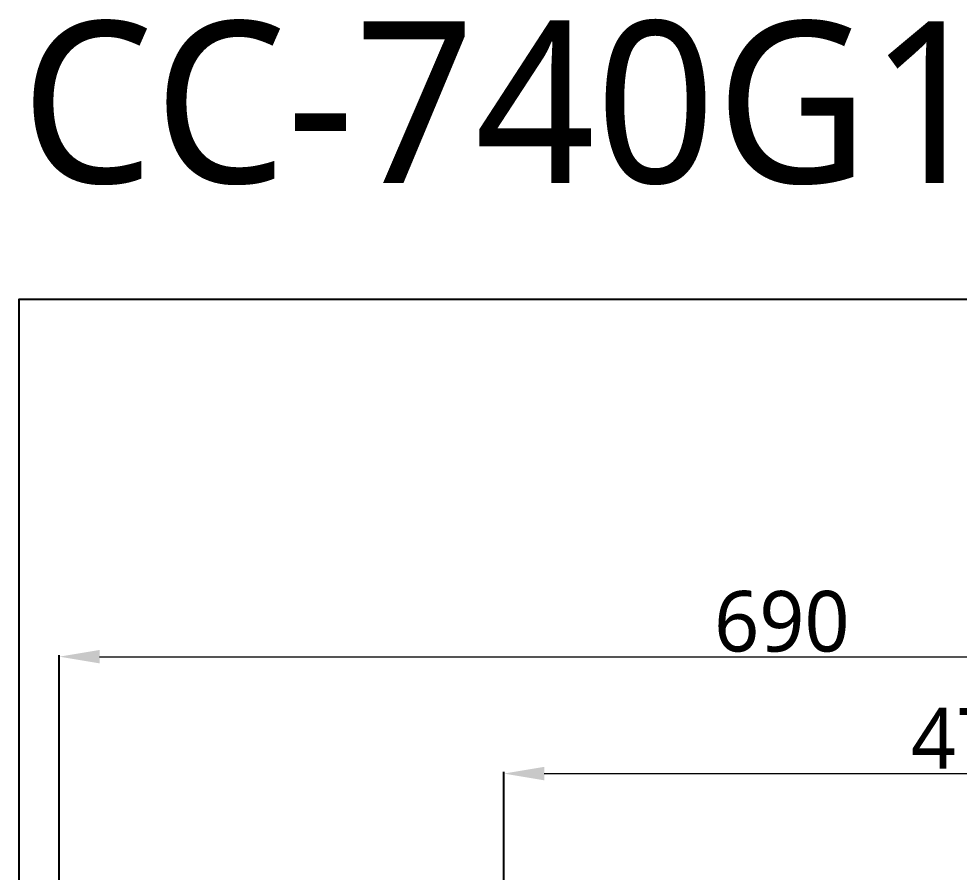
# Model space of a CAD drawing. Extents: x 1738 to 4401, y -320 to 1921.
# Drawn here: x 1970.2 to 2435.6, y 1498.5 to 1921 of the extents above; entities that cross this region are included whole.
import ezdxf

# ---------------------------------------------------------------- set-up
doc = ezdxf.new("R2010")
doc.units = 0
doc.header["$LTSCALE"] = 3
doc.header["$MEASUREMENT"] = 0
doc.layers.get('0').update_dxf_attribs({"linetype": 'CONTINUOUS'})
doc.layers.get('DEFPOINTS').update_dxf_attribs({"linetype": 'CONTINUOUS'})
doc.layers.add('6', color=6, linetype='CONTINUOUS')
doc.styles.add('GHS', font='romans', dxfattribs={"bigfont": 'ghs'})
doc.styles.get("Standard").update_dxf_attribs({"font": 'NanumGothic.ttf'})
doc.dimstyles.get("Standard").update_dxf_attribs({"dimtxt": 0.18, "dimasz": 0.18, "dimexe": 0.18, "dimexo": 0.0625, "dimgap": 0.09, "dimtad": 0, "dimtih": 1, "dimtoh": 1, "dimdec": 4, "dimzin": 0, "dimdsep": 46, "dimtxsty": 'Standard', "dimcen": 0.09, "dimadec": 0, "dimazin": 0, "dimtfac": 1, "dimtdec": 4, "dimtofl": 0, "dimtmove": 0, "dimatfit": 3, "dimfxl": 0, "dimtolj": 1, "dimtzin": 0, "dimarcsym": 0})

# ---------------------------------------------------------------- blocks, each defined once
blk = doc.blocks.new('*D22')
at = {"color": 3, "lineweight": -2}
for p, q in [((1990.15, 1468.21), (1990.15, 1606.01)), ((2680.2, 1288.12), (2680.2, 1606.01))]:
    blk.add_line(p, q, dxfattribs=at)
at = {"color": 3, "linetype": 'Continuous', "lineweight": 0}
blk.add_line((2010.15, 1605.21), (2660.2, 1605.21), dxfattribs=at)
at = {"color": 3}
for points in [[(2010.15, 1608.55), (2010.15, 1601.88), (1990.15, 1605.21)], [(2660.2, 1608.55), (2660.2, 1601.88), (2680.2, 1605.21)]]:
    blk.add_solid(points, dxfattribs=at)
at = {"layer": 'DEFPOINTS', "color": 0}
for p in [(2680.2, 1605.21), (1990.15, 1467.21), (2680.2, 1287.12)]:
    blk.add_point(p, dxfattribs=at)
at = {"color": 2, "insert": (2347.81, 1622.54), "char_height": 30, "attachment_point": 5}
blk.add_mtext('\\A1;690', dxfattribs=at)
blk = doc.blocks.new('*D24')
at = {"color": 3, "lineweight": -2}
for p, q in [((2210.2, 1358.12), (2210.2, 1548.12)), ((2680.2, 1288.12), (2680.2, 1548.12))]:
    blk.add_line(p, q, dxfattribs=at)
at = {"color": 3, "linetype": 'Continuous', "lineweight": 0}
blk.add_line((2230.2, 1547.32), (2660.2, 1547.32), dxfattribs=at)
at = {"color": 3}
for points in [[(2230.2, 1550.65), (2230.2, 1543.99), (2210.2, 1547.32)], [(2660.2, 1550.65), (2660.2, 1543.99), (2680.2, 1547.32)]]:
    blk.add_solid(points, dxfattribs=at)
at = {"layer": 'DEFPOINTS', "color": 0}
for p in [(2680.2, 1547.32), (2210.2, 1357.12), (2680.2, 1287.12)]:
    blk.add_point(p, dxfattribs=at)
at = {"color": 2, "insert": (2445.2, 1564.54), "char_height": 30, "attachment_point": 5}
blk.add_mtext('\\A1;470', dxfattribs=at)

msp = doc.modelspace()

# ---------------------------------------------------------------- linework, layer by layer
at = {"layer": '6'}
msp.add_lwpolyline([(4399.49, 1782.12), (1970.15, 1782.12), (1970.15, -122.88), (3867.55, -122.88), (3867.55, 887.12)], dxfattribs=at)

# ---------------------------------------------------------------- texts
at = {"insert": (1971.01, 1919.78), "char_height": 80, "width": 919.9284, "attachment_point": 1, "style": 'GHS'}
msp.add_mtext('{\\fNanumGothic|b0|i0|c0|p50;CC-\\fNanumGothic|b0|i0|c129|p50;7\\fNanumGothic|b0|i0|c0|p50;4\\fNanumGothic|b0|i0|c129|p50;0\\fNanumGothic|b0|i0|c0|p50;G\\fNanumGothic|b0|i0|c129|p50;1}', dxfattribs=at)

# ---------------------------------------------------------------- dimensions: what is measured, and where the dimension line sits
dim = msp.add_linear_dim(base=(2680.2, 1605.21), p1=(1990.15, 1467.21), p2=(2680.2, 1287.12), dimstyle='Standard', override={"dimtxt": 30, "dimasz": 20, "dimexe": 0.8, "dimexo": 1, "dimgap": 1, "dimtad": 1, "dimdec": 0, "dimzin": 8, "dimclrd": 3, "dimclre": 3, "dimclrt": 2, "dimazin": 2, "dimtdec": 0, "dimtix": 1, "dimtofl": 1, "dimlwd": 0, "dimarcsym": 1})
dim.commit()
dim.dimension.update_dxf_attribs({"geometry": '*D22', "text_midpoint": (2347.81, 1605.21), "dimtype": 160})
dim = msp.add_linear_dim(base=(2680.2, 1547.32), p1=(2210.2, 1357.12), p2=(2680.2, 1287.12), dimstyle='Standard', override={"dimtxt": 30, "dimasz": 20, "dimexe": 0.8, "dimexo": 1, "dimgap": 1, "dimtad": 1, "dimdec": 0, "dimzin": 8, "dimclrd": 3, "dimclre": 3, "dimclrt": 2, "dimazin": 2, "dimtdec": 0, "dimtix": 1, "dimtofl": 1, "dimlwd": 0, "dimarcsym": 1})
dim.commit()
dim.dimension.update_dxf_attribs({"geometry": '*D24', "text_midpoint": (2445.2, 1564.54)})

doc.saveas('drawing.dxf')
